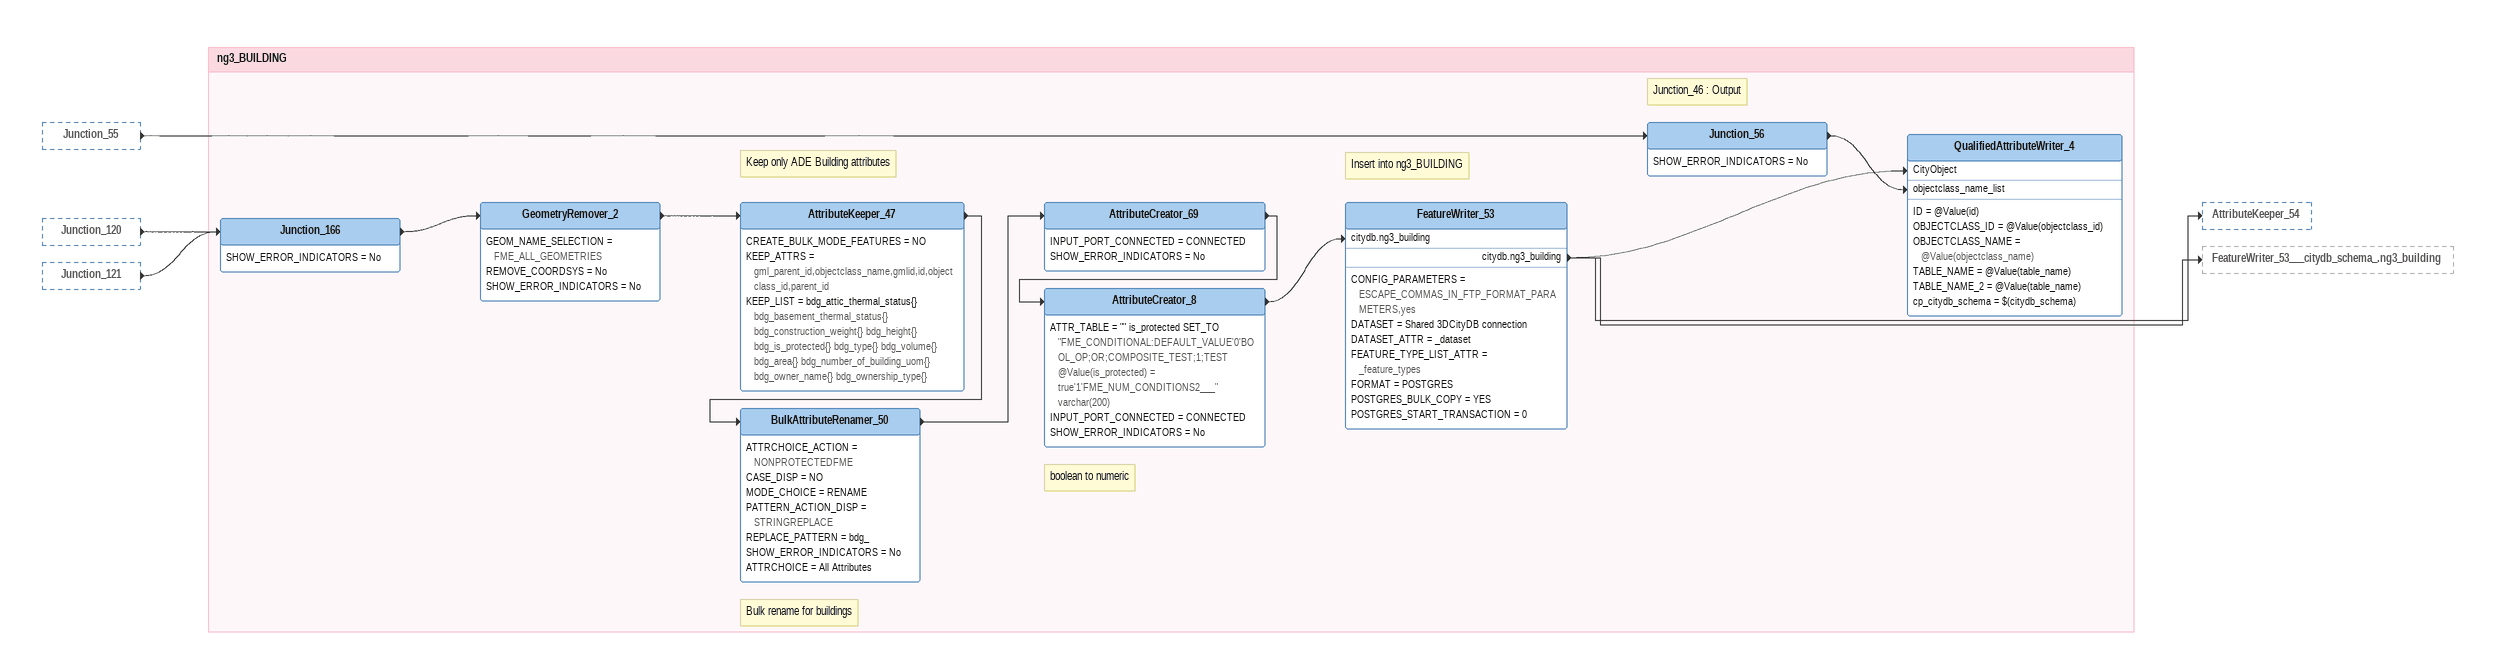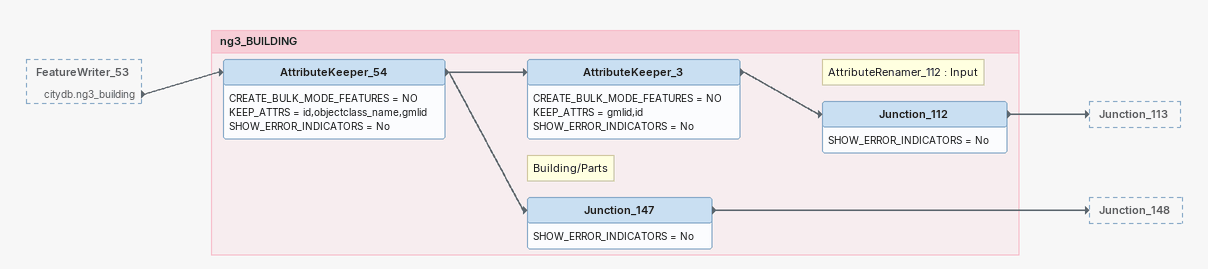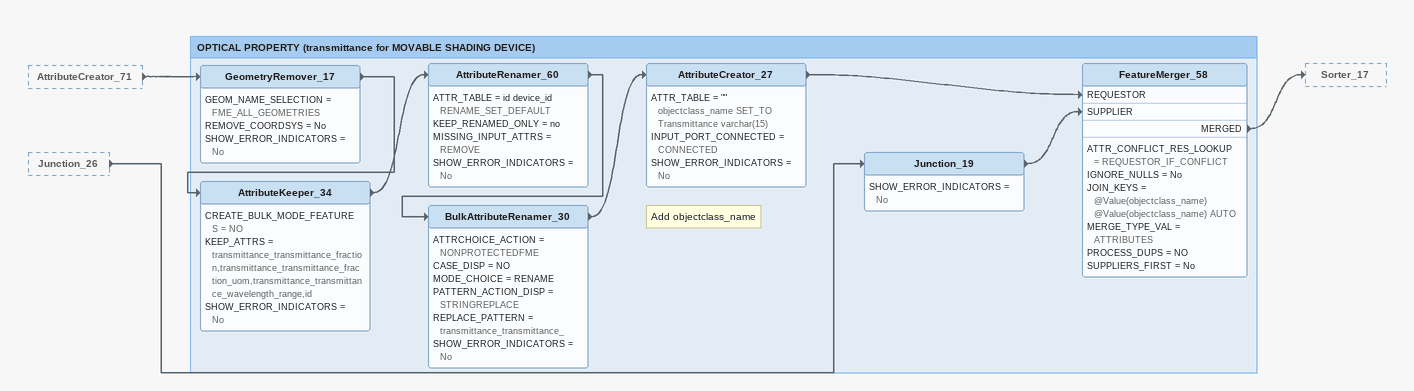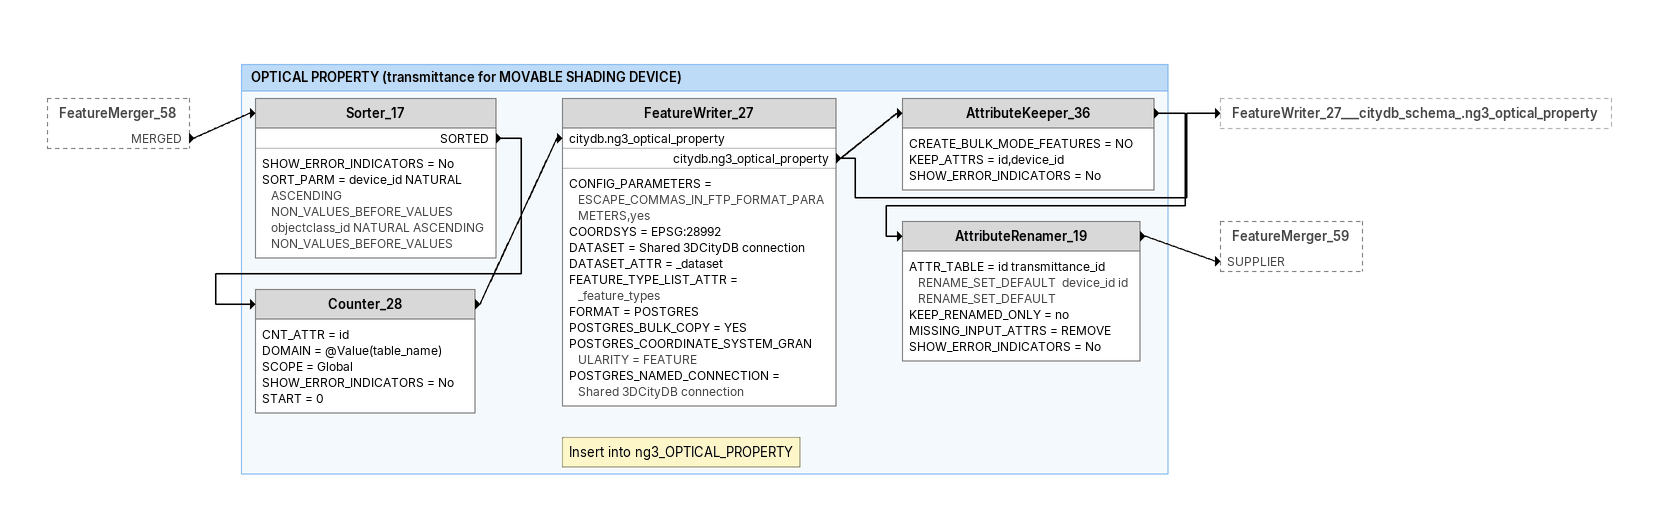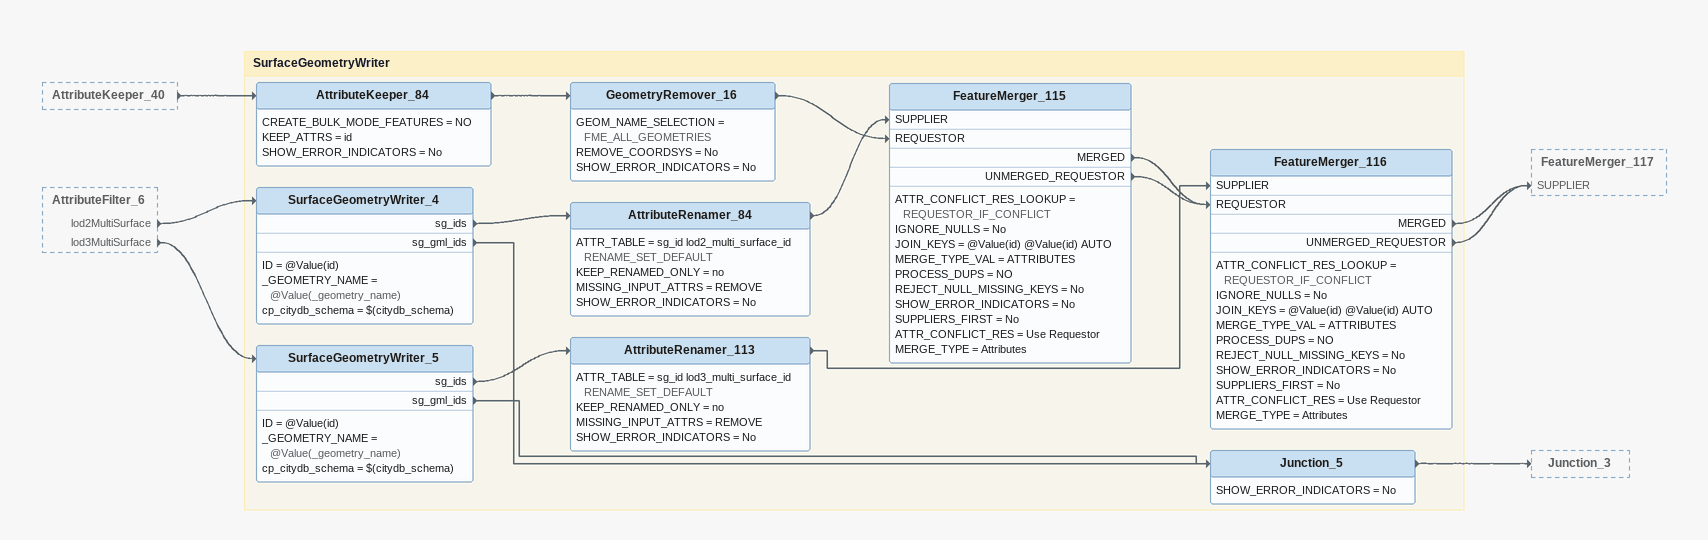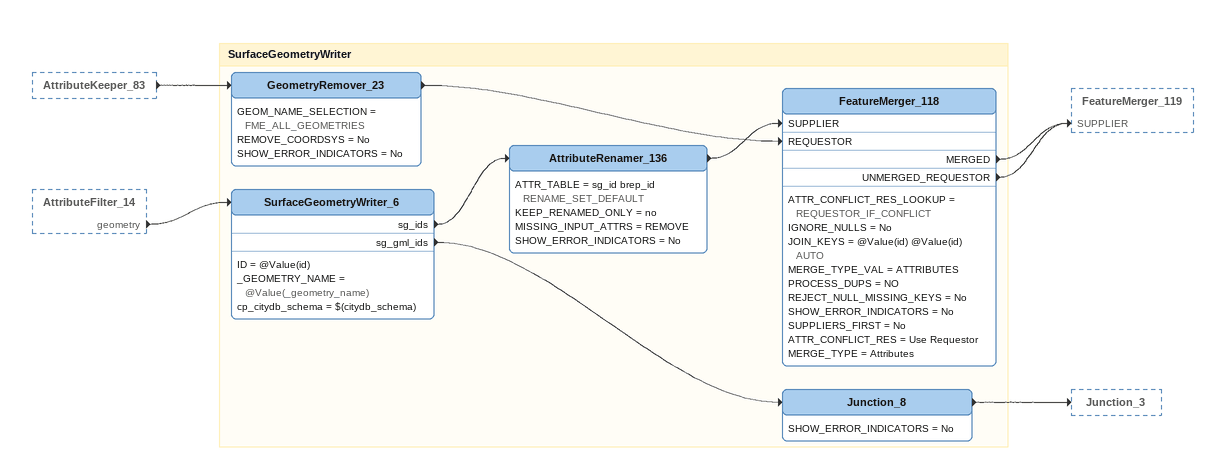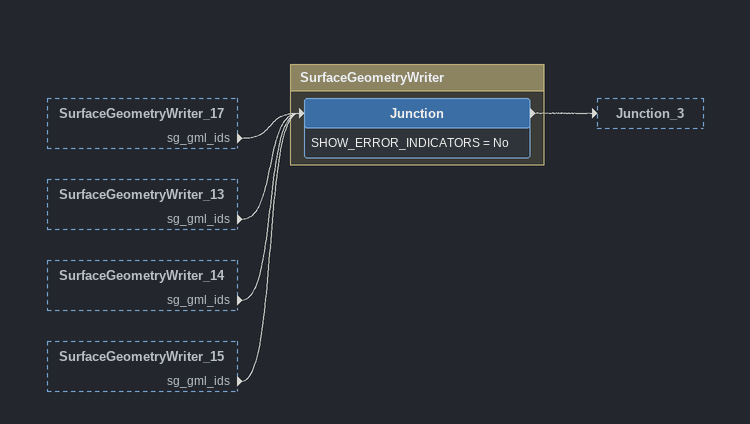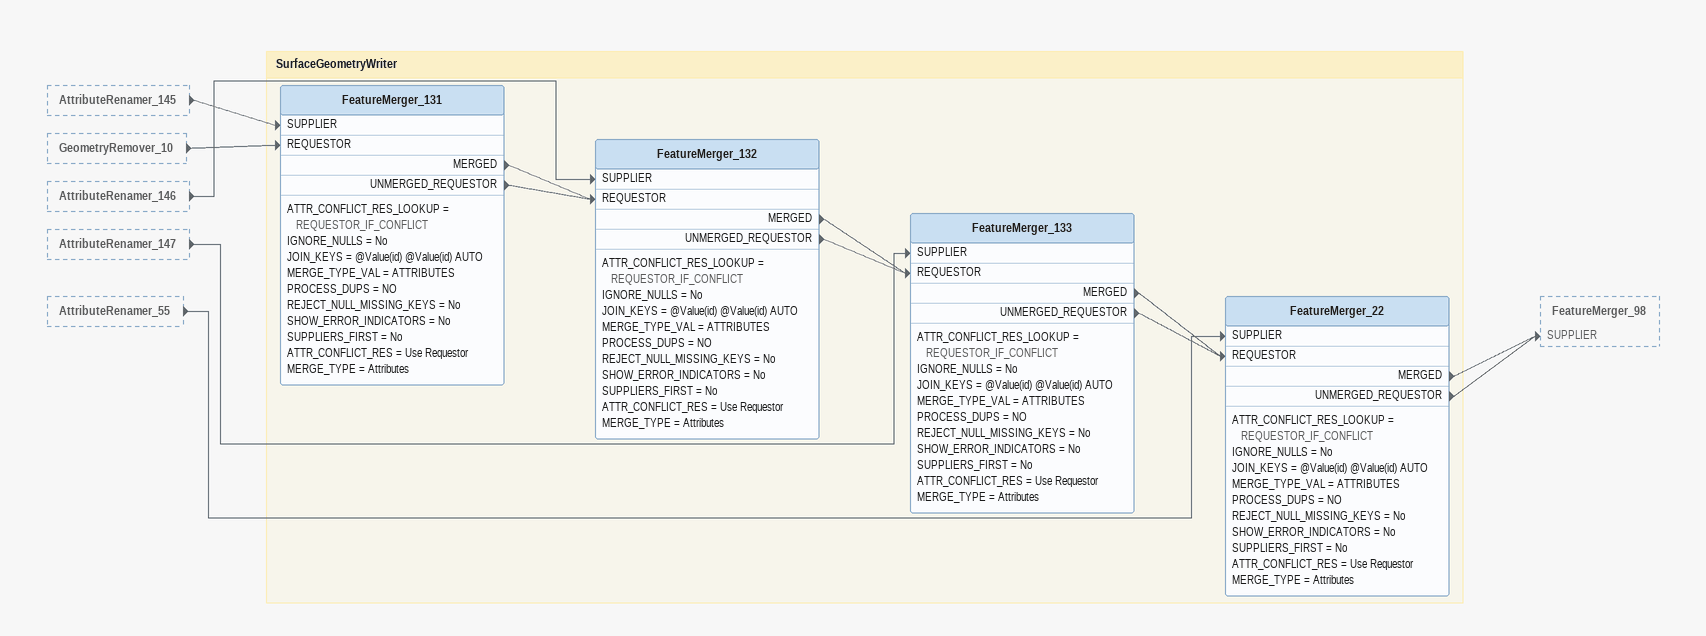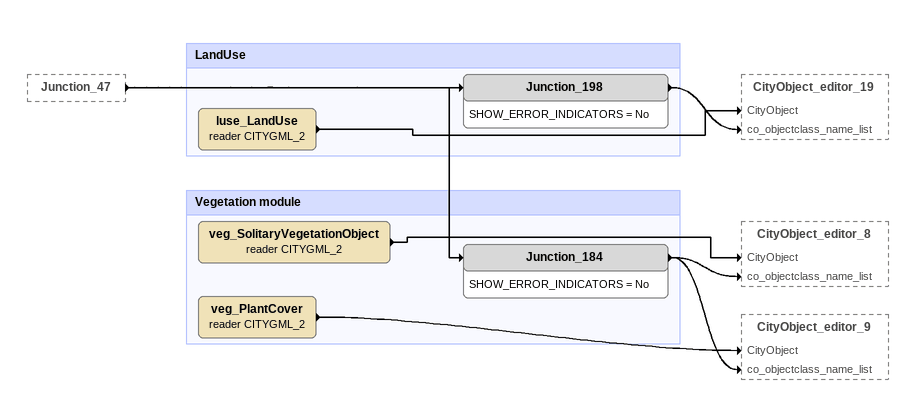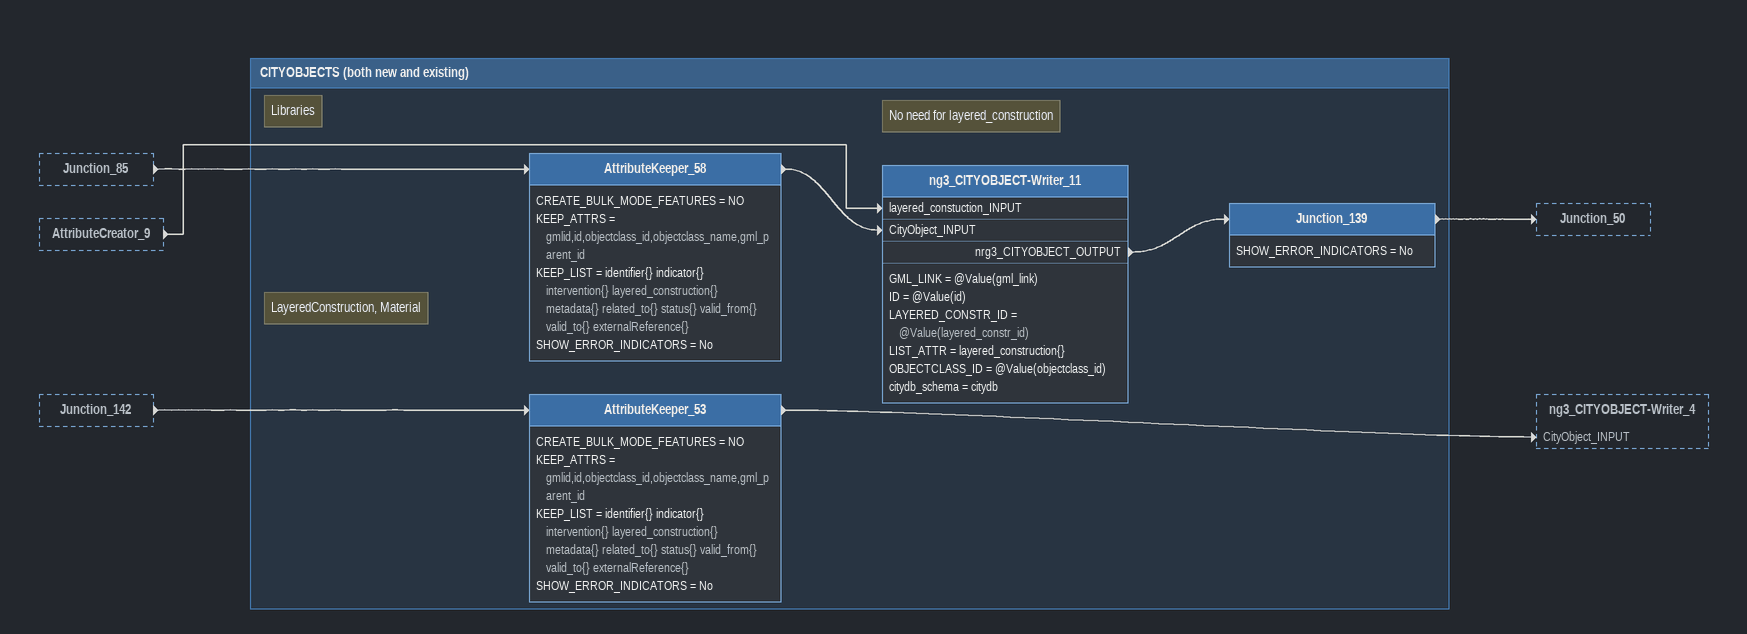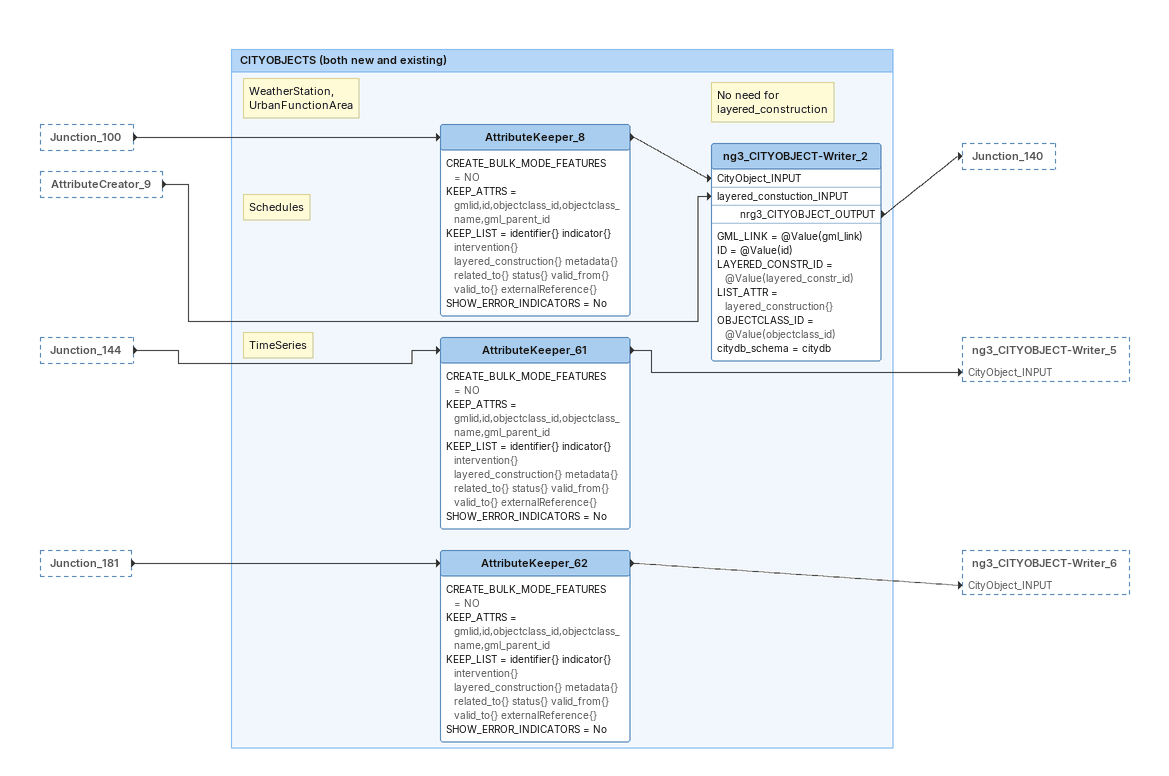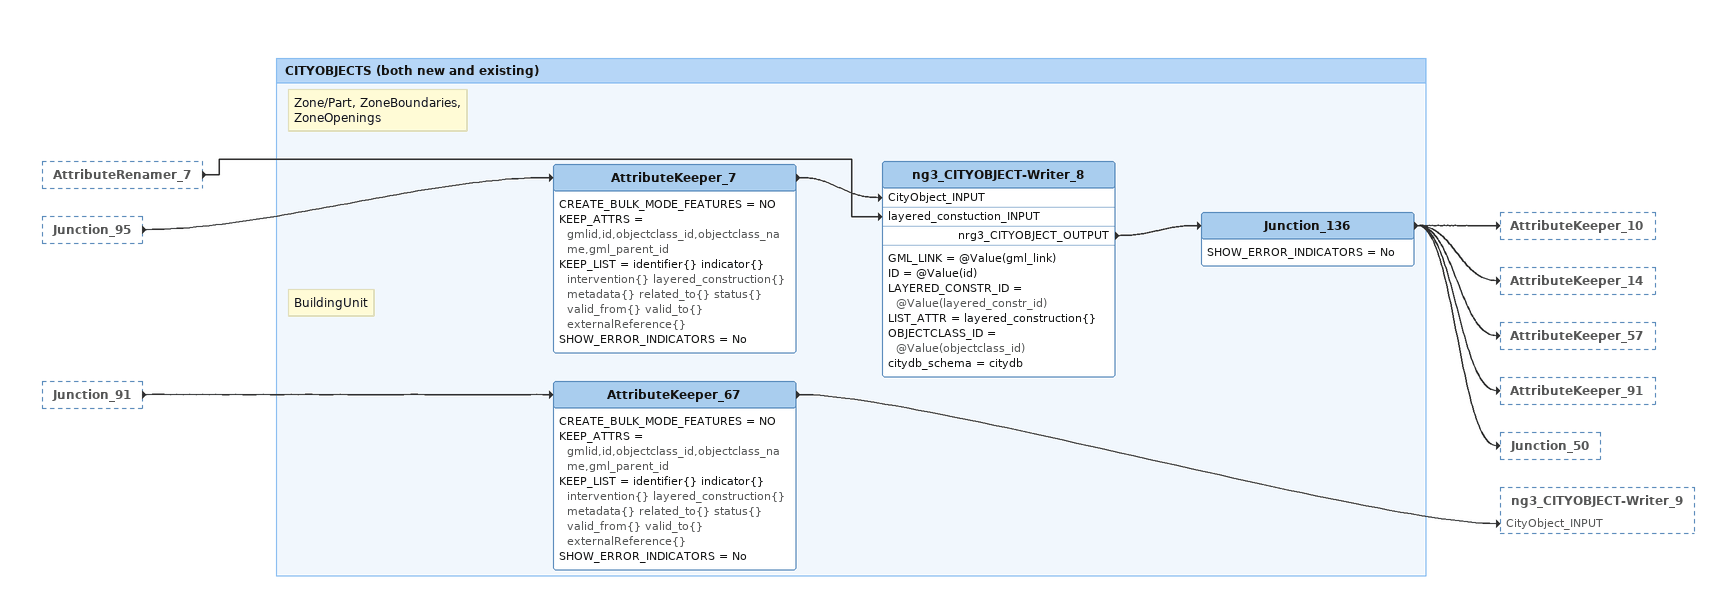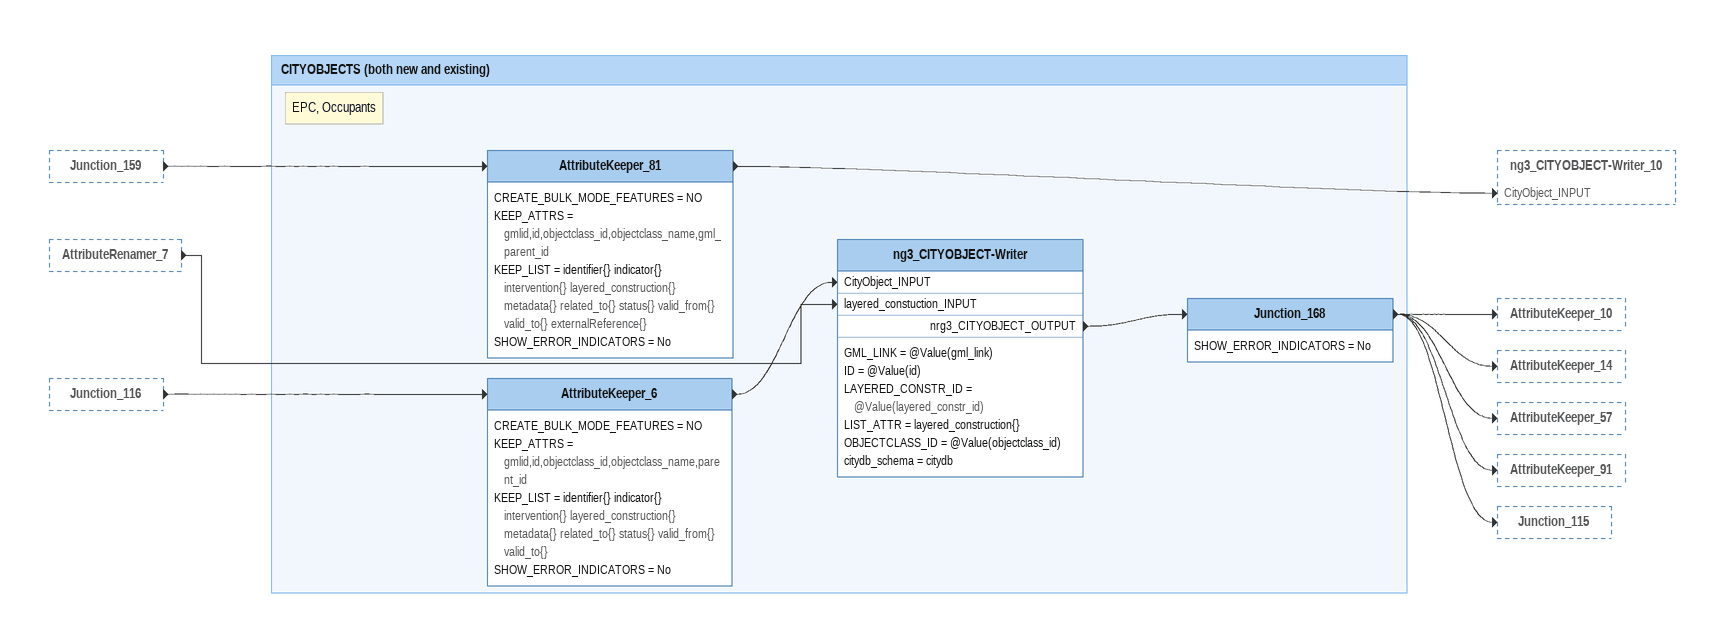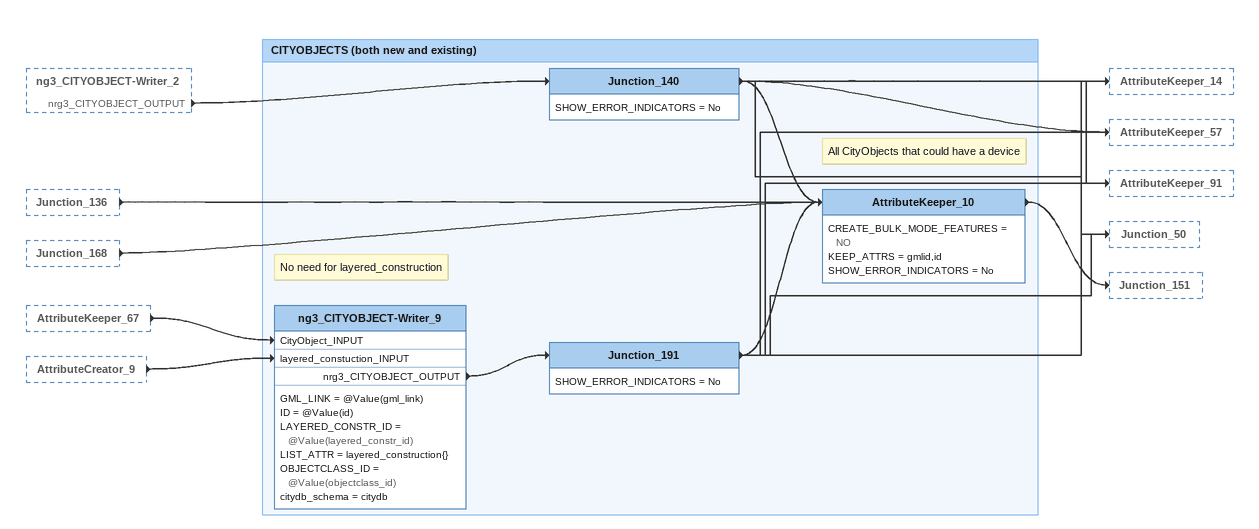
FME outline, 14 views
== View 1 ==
Junction_55 [outside]
    -> Junction_56
Junction_120 [outside]
    -> Junction_166
Junction_121 [outside]
    -> Junction_166

Bookmark: ng3_BUILDING
Note: Junction_46 : Output
Junction_56
    SHOW_ERROR_INDICATORS = No
    -> QualifiedAttributeWriter_4 [objectclass_name_list]
Junction_166
    SHOW_ERROR_INDICATORS = No
    -> GeometryRemover_2
GeometryRemover_2
    GEOM_NAME_SELECTION = FME_ALL_GEOMETRIES
    REMOVE_COORDSYS = No
    SHOW_ERROR_INDICATORS = No
    -> AttributeKeeper_47
Note: Keep only ADE Building attributes
AttributeKeeper_47
    CREATE_BULK_MODE_FEATURES = NO
    KEEP_ATTRS = gml_parent_id,objectclass_name,gmlid,id,objectclass_id,parent_id
    KEEP_LIST = bdg_attic_thermal_status{} bdg_basement_thermal_status{} bdg_construction_weight{} bdg_height{} bdg_is_protected{} bdg_type{} bdg_volume{} bdg_area{} bdg_number_of_building_uom{} bdg_owner_name{} bdg_ownership_type{}
    -> BulkAttributeRenamer_50
Note: Bulk rename for buildings
BulkAttributeRenamer_50
    ATTRCHOICE_ACTION = NONPROTECTEDFME
    CASE_DISP = NO
    MODE_CHOICE = RENAME
    PATTERN_ACTION_DISP = STRINGREPLACE
    REPLACE_PATTERN = bdg_
    SHOW_ERROR_INDICATORS = No
    ATTRCHOICE = All Attributes
    -> AttributeCreator_69
AttributeCreator_69
    INPUT_PORT_CONNECTED = CONNECTED
    SHOW_ERROR_INDICATORS = No
    -> AttributeCreator_8
Note: boolean to numeric
AttributeCreator_8
    ATTR_TABLE = "" is_protected SET_TO "FME_CONDITIONAL:DEFAULT_VALUE'0'BOOL_OP;OR;COMPOSITE_TEST;1;TEST @Value(is_protected) = true'1'FME_NUM_CONDITIONS2___" varchar(200)
    INPUT_PORT_CONNECTED = CONNECTED
    SHOW_ERROR_INDICATORS = No
    -> FeatureWriter_53 [citydb.ng3_building]
Note: Insert into ng3_BUILDING
FeatureWriter_53
    CONFIG_PARAMETERS = ESCAPE_COMMAS_IN_FTP_FORMAT_PARAMETERS,yes
    DATASET = Shared 3DCityDB connection
    DATASET_ATTR = _dataset
    FEATURE_TYPE_LIST_ATTR = _feature_types
    FORMAT = POSTGRES
    POSTGRES_BULK_COPY = YES
    POSTGRES_START_TRANSACTION = 0
    citydb.ng3_building -> QualifiedAttributeWriter_4 [CityObject]
    citydb.ng3_building -> AttributeKeeper_54
    citydb.ng3_building -> FeatureWriter_53___citydb_schema_.ng3_building
QualifiedAttributeWriter_4
    ID = @Value(id)
    OBJECTCLASS_ID = @Value(objectclass_id)
    OBJECTCLASS_NAME = @Value(objectclass_name)
    TABLE_NAME = @Value(table_name)
    TABLE_NAME_2 = @Value(table_name)
    cp_citydb_schema = $(citydb_schema)

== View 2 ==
FeatureWriter_53 [outside]
    citydb.ng3_building -> AttributeKeeper_54

Bookmark: ng3_BUILDING
AttributeKeeper_54
    CREATE_BULK_MODE_FEATURES = NO
    KEEP_ATTRS = id,objectclass_name,gmlid
    SHOW_ERROR_INDICATORS = No
    -> Junction_147
    -> AttributeKeeper_3
AttributeKeeper_3
    CREATE_BULK_MODE_FEATURES = NO
    KEEP_ATTRS = gmlid,id
    SHOW_ERROR_INDICATORS = No
    -> Junction_112
Note: AttributeRenamer_112 : Input
Junction_112
    SHOW_ERROR_INDICATORS = No
    -> Junction_113
Note: Building/Parts
Junction_147
    SHOW_ERROR_INDICATORS = No
    -> Junction_148

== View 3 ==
AttributeCreator_71 [outside]
    -> GeometryRemover_17
Junction_26 [outside]
    -> Junction_19

Bookmark: OPTICAL PROPERTY (transmittance for MOVABLE SHADING DEVICE)
Junction_19
    SHOW_ERROR_INDICATORS = No
    -> FeatureMerger_58 [SUPPLIER]
GeometryRemover_17
    GEOM_NAME_SELECTION = FME_ALL_GEOMETRIES
    REMOVE_COORDSYS = No
    SHOW_ERROR_INDICATORS = No
    -> AttributeKeeper_34
AttributeKeeper_34
    CREATE_BULK_MODE_FEATURES = NO
    KEEP_ATTRS = transmittance_transmittance_fraction,transmittance_transmittance_fraction_uom,transmittance_transmittance_wavelength_range,id
    SHOW_ERROR_INDICATORS = No
    -> AttributeRenamer_60
AttributeRenamer_60
    ATTR_TABLE = id device_id RENAME_SET_DEFAULT
    KEEP_RENAMED_ONLY = no
    MISSING_INPUT_ATTRS = REMOVE
    SHOW_ERROR_INDICATORS = No
    -> BulkAttributeRenamer_30
BulkAttributeRenamer_30
    ATTRCHOICE_ACTION = NONPROTECTEDFME
    CASE_DISP = NO
    MODE_CHOICE = RENAME
    PATTERN_ACTION_DISP = STRINGREPLACE
    REPLACE_PATTERN = transmittance_transmittance_
    SHOW_ERROR_INDICATORS = No
    -> AttributeCreator_27
Note: Add objectclass_name
AttributeCreator_27
    ATTR_TABLE = "" objectclass_name SET_TO Transmittance varchar(15)
    INPUT_PORT_CONNECTED = CONNECTED
    SHOW_ERROR_INDICATORS = No
    -> FeatureMerger_58 [REQUESTOR]
FeatureMerger_58
    ATTR_CONFLICT_RES_LOOKUP = REQUESTOR_IF_CONFLICT
    IGNORE_NULLS = No
    JOIN_KEYS = @Value(objectclass_name) @Value(objectclass_name) AUTO
    MERGE_TYPE_VAL = ATTRIBUTES
    PROCESS_DUPS = NO
    SUPPLIERS_FIRST = No
    MERGED -> Sorter_17

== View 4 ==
FeatureMerger_58 [outside]
    MERGED -> Sorter_17

Bookmark: OPTICAL PROPERTY (transmittance for MOVABLE SHADING DEVICE)
Sorter_17
    SHOW_ERROR_INDICATORS = No
    SORT_PARM = device_id NATURAL ASCENDING NON_VALUES_BEFORE_VALUES objectclass_id NATURAL ASCENDING NON_VALUES_BEFORE_VALUES
    SORTED -> Counter_28
Counter_28
    CNT_ATTR = id
    DOMAIN = @Value(table_name)
    SCOPE = Global
    SHOW_ERROR_INDICATORS = No
    START = 0
    -> FeatureWriter_27 [citydb.ng3_optical_property]
Note: Insert into ng3_OPTICAL_PROPERTY
FeatureWriter_27
    CONFIG_PARAMETERS = ESCAPE_COMMAS_IN_FTP_FORMAT_PARAMETERS,yes
    COORDSYS = EPSG:28992
    DATASET = Shared 3DCityDB connection
    DATASET_ATTR = _dataset
    FEATURE_TYPE_LIST_ATTR = _feature_types
    FORMAT = POSTGRES
    POSTGRES_BULK_COPY = YES
    POSTGRES_COORDINATE_SYSTEM_GRANULARITY = FEATURE
    POSTGRES_NAMED_CONNECTION = Shared 3DCityDB connection
    citydb.ng3_optical_property -> AttributeKeeper_36
    citydb.ng3_optical_property -> FeatureWriter_27___citydb_schema_.ng3_optical_property
AttributeKeeper_36
    CREATE_BULK_MODE_FEATURES = NO
    KEEP_ATTRS = id,device_id
    SHOW_ERROR_INDICATORS = No
    -> AttributeRenamer_19
AttributeRenamer_19
    ATTR_TABLE = id transmittance_id RENAME_SET_DEFAULT  device_id id RENAME_SET_DEFAULT
    KEEP_RENAMED_ONLY = no
    MISSING_INPUT_ATTRS = REMOVE
    SHOW_ERROR_INDICATORS = No
    -> FeatureMerger_59 [SUPPLIER]

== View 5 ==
AttributeKeeper_40 [outside]
    -> AttributeKeeper_84
AttributeFilter_6 [outside]
    lod2MultiSurface -> SurfaceGeometryWriter_4
    lod3MultiSurface -> SurfaceGeometryWriter_5

Bookmark: SurfaceGeometryWriter
SurfaceGeometryWriter_4
    ID = @Value(id)
    _GEOMETRY_NAME = @Value(_geometry_name)
    cp_citydb_schema = $(citydb_schema)
    sg_ids -> AttributeRenamer_84
    sg_gml_ids -> Junction_5
AttributeRenamer_84
    ATTR_TABLE = sg_id lod2_multi_surface_id RENAME_SET_DEFAULT
    KEEP_RENAMED_ONLY = no
    MISSING_INPUT_ATTRS = REMOVE
    SHOW_ERROR_INDICATORS = No
    -> FeatureMerger_115 [SUPPLIER]
SurfaceGeometryWriter_5
    ID = @Value(id)
    _GEOMETRY_NAME = @Value(_geometry_name)
    cp_citydb_schema = $(citydb_schema)
    sg_ids -> AttributeRenamer_113
    sg_gml_ids -> Junction_5
AttributeRenamer_113
    ATTR_TABLE = sg_id lod3_multi_surface_id RENAME_SET_DEFAULT
    KEEP_RENAMED_ONLY = no
    MISSING_INPUT_ATTRS = REMOVE
    SHOW_ERROR_INDICATORS = No
    -> FeatureMerger_116 [SUPPLIER]
Junction_5
    SHOW_ERROR_INDICATORS = No
    -> Junction_3
AttributeKeeper_84
    CREATE_BULK_MODE_FEATURES = NO
    KEEP_ATTRS = id
    SHOW_ERROR_INDICATORS = No
    -> GeometryRemover_16
GeometryRemover_16
    GEOM_NAME_SELECTION = FME_ALL_GEOMETRIES
    REMOVE_COORDSYS = No
    SHOW_ERROR_INDICATORS = No
    -> FeatureMerger_115 [REQUESTOR]
FeatureMerger_115
    ATTR_CONFLICT_RES_LOOKUP = REQUESTOR_IF_CONFLICT
    IGNORE_NULLS = No
    JOIN_KEYS = @Value(id) @Value(id) AUTO
    MERGE_TYPE_VAL = ATTRIBUTES
    PROCESS_DUPS = NO
    REJECT_NULL_MISSING_KEYS = No
    SHOW_ERROR_INDICATORS = No
    SUPPLIERS_FIRST = No
    ATTR_CONFLICT_RES = Use Requestor
    MERGE_TYPE = Attributes
    MERGED -> FeatureMerger_116 [REQUESTOR]
    UNMERGED_REQUESTOR -> FeatureMerger_116 [REQUESTOR]
FeatureMerger_116
    ATTR_CONFLICT_RES_LOOKUP = REQUESTOR_IF_CONFLICT
    IGNORE_NULLS = No
    JOIN_KEYS = @Value(id) @Value(id) AUTO
    MERGE_TYPE_VAL = ATTRIBUTES
    PROCESS_DUPS = NO
    REJECT_NULL_MISSING_KEYS = No
    SHOW_ERROR_INDICATORS = No
    SUPPLIERS_FIRST = No
    ATTR_CONFLICT_RES = Use Requestor
    MERGE_TYPE = Attributes
    MERGED -> FeatureMerger_117 [SUPPLIER]
    UNMERGED_REQUESTOR -> FeatureMerger_117 [SUPPLIER]

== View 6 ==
AttributeKeeper_83 [outside]
    -> GeometryRemover_23
AttributeFilter_14 [outside]
    geometry -> SurfaceGeometryWriter_6

Bookmark: SurfaceGeometryWriter
GeometryRemover_23
    GEOM_NAME_SELECTION = FME_ALL_GEOMETRIES
    REMOVE_COORDSYS = No
    SHOW_ERROR_INDICATORS = No
    -> FeatureMerger_118 [REQUESTOR]
SurfaceGeometryWriter_6
    ID = @Value(id)
    _GEOMETRY_NAME = @Value(_geometry_name)
    cp_citydb_schema = $(citydb_schema)
    sg_ids -> AttributeRenamer_136
    sg_gml_ids -> Junction_8
AttributeRenamer_136
    ATTR_TABLE = sg_id brep_id RENAME_SET_DEFAULT
    KEEP_RENAMED_ONLY = no
    MISSING_INPUT_ATTRS = REMOVE
    SHOW_ERROR_INDICATORS = No
    -> FeatureMerger_118 [SUPPLIER]
FeatureMerger_118
    ATTR_CONFLICT_RES_LOOKUP = REQUESTOR_IF_CONFLICT
    IGNORE_NULLS = No
    JOIN_KEYS = @Value(id) @Value(id) AUTO
    MERGE_TYPE_VAL = ATTRIBUTES
    PROCESS_DUPS = NO
    REJECT_NULL_MISSING_KEYS = No
    SHOW_ERROR_INDICATORS = No
    SUPPLIERS_FIRST = No
    ATTR_CONFLICT_RES = Use Requestor
    MERGE_TYPE = Attributes
    MERGED -> FeatureMerger_119 [SUPPLIER]
    UNMERGED_REQUESTOR -> FeatureMerger_119 [SUPPLIER]
Junction_8
    SHOW_ERROR_INDICATORS = No
    -> Junction_3

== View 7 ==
SurfaceGeometryWriter_17 [outside]
    sg_gml_ids -> Junction
SurfaceGeometryWriter_13 [outside]
    sg_gml_ids -> Junction
SurfaceGeometryWriter_14 [outside]
    sg_gml_ids -> Junction
SurfaceGeometryWriter_15 [outside]
    sg_gml_ids -> Junction

Bookmark: SurfaceGeometryWriter
Junction
    SHOW_ERROR_INDICATORS = No
    -> Junction_3

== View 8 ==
AttributeRenamer_145 [outside]
    -> FeatureMerger_131 [SUPPLIER]
GeometryRemover_10 [outside]
    -> FeatureMerger_131 [REQUESTOR]
AttributeRenamer_146 [outside]
    -> FeatureMerger_132 [SUPPLIER]
AttributeRenamer_147 [outside]
    -> FeatureMerger_133 [SUPPLIER]
AttributeRenamer_55 [outside]
    -> FeatureMerger_22 [SUPPLIER]

Bookmark: SurfaceGeometryWriter
FeatureMerger_131
    ATTR_CONFLICT_RES_LOOKUP = REQUESTOR_IF_CONFLICT
    IGNORE_NULLS = No
    JOIN_KEYS = @Value(id) @Value(id) AUTO
    MERGE_TYPE_VAL = ATTRIBUTES
    PROCESS_DUPS = NO
    REJECT_NULL_MISSING_KEYS = No
    SHOW_ERROR_INDICATORS = No
    SUPPLIERS_FIRST = No
    ATTR_CONFLICT_RES = Use Requestor
    MERGE_TYPE = Attributes
    MERGED -> FeatureMerger_132 [REQUESTOR]
    UNMERGED_REQUESTOR -> FeatureMerger_132 [REQUESTOR]
FeatureMerger_132
    ATTR_CONFLICT_RES_LOOKUP = REQUESTOR_IF_CONFLICT
    IGNORE_NULLS = No
    JOIN_KEYS = @Value(id) @Value(id) AUTO
    MERGE_TYPE_VAL = ATTRIBUTES
    PROCESS_DUPS = NO
    REJECT_NULL_MISSING_KEYS = No
    SHOW_ERROR_INDICATORS = No
    SUPPLIERS_FIRST = No
    ATTR_CONFLICT_RES = Use Requestor
    MERGE_TYPE = Attributes
    MERGED -> FeatureMerger_133 [REQUESTOR]
    UNMERGED_REQUESTOR -> FeatureMerger_133 [REQUESTOR]
FeatureMerger_133
    ATTR_CONFLICT_RES_LOOKUP = REQUESTOR_IF_CONFLICT
    IGNORE_NULLS = No
    JOIN_KEYS = @Value(id) @Value(id) AUTO
    MERGE_TYPE_VAL = ATTRIBUTES
    PROCESS_DUPS = NO
    REJECT_NULL_MISSING_KEYS = No
    SHOW_ERROR_INDICATORS = No
    SUPPLIERS_FIRST = No
    ATTR_CONFLICT_RES = Use Requestor
    MERGE_TYPE = Attributes
    MERGED -> FeatureMerger_22 [REQUESTOR]
    UNMERGED_REQUESTOR -> FeatureMerger_22 [REQUESTOR]
FeatureMerger_22
    ATTR_CONFLICT_RES_LOOKUP = REQUESTOR_IF_CONFLICT
    IGNORE_NULLS = No
    JOIN_KEYS = @Value(id) @Value(id) AUTO
    MERGE_TYPE_VAL = ATTRIBUTES
    PROCESS_DUPS = NO
    REJECT_NULL_MISSING_KEYS = No
    SHOW_ERROR_INDICATORS = No
    SUPPLIERS_FIRST = No
    ATTR_CONFLICT_RES = Use Requestor
    MERGE_TYPE = Attributes
    MERGED -> FeatureMerger_98 [SUPPLIER]
    UNMERGED_REQUESTOR -> FeatureMerger_98 [SUPPLIER]

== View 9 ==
Junction_47 [outside]
    -> Junction_184
    -> Junction_198

Bookmark: LandUse
Junction_198
    SHOW_ERROR_INDICATORS = No
    -> CityObject_editor_19 [co_objectclass_name_list]
luse_LandUse (reader CITYGML_2)
    -> CityObject_editor_19 [CityObject]

Bookmark: Vegetation module
Junction_184
    SHOW_ERROR_INDICATORS = No
    -> CityObject_editor_9 [co_objectclass_name_list]
    -> CityObject_editor_8 [co_objectclass_name_list]
veg_SolitaryVegetationObject (reader CITYGML_2)
    -> CityObject_editor_8 [CityObject]
veg_PlantCover (reader CITYGML_2)
    -> CityObject_editor_9 [CityObject]

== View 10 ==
Junction_85 [outside]
    -> AttributeKeeper_58
AttributeCreator_9 [outside]
    -> ng3_CITYOBJECT-Writer_11 [layered_constuction_INPUT]
Junction_142 [outside]
    -> AttributeKeeper_53

Bookmark: CITYOBJECTS (both new and existing)
Note: Libraries
AttributeKeeper_58
    CREATE_BULK_MODE_FEATURES = NO
    KEEP_ATTRS = gmlid,id,objectclass_id,objectclass_name,gml_parent_id
    KEEP_LIST = identifier{} indicator{} intervention{} layered_construction{} metadata{} related_to{} status{} valid_from{} valid_to{} externalReference{}
    SHOW_ERROR_INDICATORS = No
    -> ng3_CITYOBJECT-Writer_11 [CityObject_INPUT]
Note: LayeredConstruction, Material
AttributeKeeper_53
    CREATE_BULK_MODE_FEATURES = NO
    KEEP_ATTRS = gmlid,id,objectclass_id,objectclass_name,gml_parent_id
    KEEP_LIST = identifier{} indicator{} intervention{} layered_construction{} metadata{} related_to{} status{} valid_from{} valid_to{} externalReference{}
    SHOW_ERROR_INDICATORS = No
    -> ng3_CITYOBJECT-Writer_4 [CityObject_INPUT]
Note: No need for layered_construction
ng3_CITYOBJECT-Writer_11
    GML_LINK = @Value(gml_link)
    ID = @Value(id)
    LAYERED_CONSTR_ID = @Value(layered_constr_id)
    LIST_ATTR = layered_construction{}
    OBJECTCLASS_ID = @Value(objectclass_id)
    citydb_schema = citydb
    nrg3_CITYOBJECT_OUTPUT -> Junction_139
Junction_139
    SHOW_ERROR_INDICATORS = No
    -> Junction_50

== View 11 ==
Junction_100 [outside]
    -> AttributeKeeper_8
AttributeCreator_9 [outside]
    -> ng3_CITYOBJECT-Writer_2 [layered_constuction_INPUT]
Junction_144 [outside]
    -> AttributeKeeper_61
Junction_181 [outside]
    -> AttributeKeeper_62

Bookmark: CITYOBJECTS (both new and existing)
Note: Schedules
AttributeKeeper_61
    CREATE_BULK_MODE_FEATURES = NO
    KEEP_ATTRS = gmlid,id,objectclass_id,objectclass_name,gml_parent_id
    KEEP_LIST = identifier{} indicator{} intervention{} layered_construction{} metadata{} related_to{} status{} valid_from{} valid_to{} externalReference{}
    SHOW_ERROR_INDICATORS = No
    -> ng3_CITYOBJECT-Writer_5 [CityObject_INPUT]
Note: TimeSeries
AttributeKeeper_62
    CREATE_BULK_MODE_FEATURES = NO
    KEEP_ATTRS = gmlid,id,objectclass_id,objectclass_name,gml_parent_id
    KEEP_LIST = identifier{} indicator{} intervention{} layered_construction{} metadata{} related_to{} status{} valid_from{} valid_to{} externalReference{}
    SHOW_ERROR_INDICATORS = No
    -> ng3_CITYOBJECT-Writer_6 [CityObject_INPUT]
Note: WeatherStation, UrbanFunctionArea
AttributeKeeper_8
    CREATE_BULK_MODE_FEATURES = NO
    KEEP_ATTRS = gmlid,id,objectclass_id,objectclass_name,gml_parent_id
    KEEP_LIST = identifier{} indicator{} intervention{} layered_construction{} metadata{} related_to{} status{} valid_from{} valid_to{} externalReference{}
    SHOW_ERROR_INDICATORS = No
    -> ng3_CITYOBJECT-Writer_2 [CityObject_INPUT]
Note: No need for layered_construction
ng3_CITYOBJECT-Writer_2
    GML_LINK = @Value(gml_link)
    ID = @Value(id)
    LAYERED_CONSTR_ID = @Value(layered_constr_id)
    LIST_ATTR = layered_construction{}
    OBJECTCLASS_ID = @Value(objectclass_id)
    citydb_schema = citydb
    nrg3_CITYOBJECT_OUTPUT -> Junction_140

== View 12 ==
AttributeRenamer_7 [outside]
    -> ng3_CITYOBJECT-Writer_8 [layered_constuction_INPUT]
Junction_95 [outside]
    -> AttributeKeeper_7
Junction_91 [outside]
    -> AttributeKeeper_67

Bookmark: CITYOBJECTS (both new and existing)
Note: Zone/Part, ZoneBoundaries, ZoneOpenings
AttributeKeeper_7
    CREATE_BULK_MODE_FEATURES = NO
    KEEP_ATTRS = gmlid,id,objectclass_id,objectclass_name,gml_parent_id
    KEEP_LIST = identifier{} indicator{} intervention{} layered_construction{} metadata{} related_to{} status{} valid_from{} valid_to{} externalReference{}
    SHOW_ERROR_INDICATORS = No
    -> ng3_CITYOBJECT-Writer_8 [CityObject_INPUT]
ng3_CITYOBJECT-Writer_8
    GML_LINK = @Value(gml_link)
    ID = @Value(id)
    LAYERED_CONSTR_ID = @Value(layered_constr_id)
    LIST_ATTR = layered_construction{}
    OBJECTCLASS_ID = @Value(objectclass_id)
    citydb_schema = citydb
    nrg3_CITYOBJECT_OUTPUT -> Junction_136
Junction_136
    SHOW_ERROR_INDICATORS = No
    -> AttributeKeeper_10
    -> AttributeKeeper_14
    -> AttributeKeeper_57
    -> AttributeKeeper_91
    -> Junction_50
Note: BuildingUnit
AttributeKeeper_67
    CREATE_BULK_MODE_FEATURES = NO
    KEEP_ATTRS = gmlid,id,objectclass_id,objectclass_name,gml_parent_id
    KEEP_LIST = identifier{} indicator{} intervention{} layered_construction{} metadata{} related_to{} status{} valid_from{} valid_to{} externalReference{}
    SHOW_ERROR_INDICATORS = No
    -> ng3_CITYOBJECT-Writer_9 [CityObject_INPUT]

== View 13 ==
Junction_159 [outside]
    -> AttributeKeeper_81
AttributeRenamer_7 [outside]
    -> ng3_CITYOBJECT-Writer [layered_constuction_INPUT]
Junction_116 [outside]
    -> AttributeKeeper_6

Bookmark: CITYOBJECTS (both new and existing)
Note: EPC, Occupants
AttributeKeeper_81
    CREATE_BULK_MODE_FEATURES = NO
    KEEP_ATTRS = gmlid,id,objectclass_id,objectclass_name,gml_parent_id
    KEEP_LIST = identifier{} indicator{} intervention{} layered_construction{} metadata{} related_to{} status{} valid_from{} valid_to{} externalReference{}
    SHOW_ERROR_INDICATORS = No
    -> ng3_CITYOBJECT-Writer_10 [CityObject_INPUT]
AttributeKeeper_6
    CREATE_BULK_MODE_FEATURES = NO
    KEEP_ATTRS = gmlid,id,objectclass_id,objectclass_name,parent_id
    KEEP_LIST = identifier{} indicator{} intervention{} layered_construction{} metadata{} related_to{} status{} valid_from{} valid_to{}
    SHOW_ERROR_INDICATORS = No
    -> ng3_CITYOBJECT-Writer [CityObject_INPUT]
ng3_CITYOBJECT-Writer
    GML_LINK = @Value(gml_link)
    ID = @Value(id)
    LAYERED_CONSTR_ID = @Value(layered_constr_id)
    LIST_ATTR = layered_construction{}
    OBJECTCLASS_ID = @Value(objectclass_id)
    citydb_schema = citydb
    nrg3_CITYOBJECT_OUTPUT -> Junction_168
Junction_168
    SHOW_ERROR_INDICATORS = No
    -> AttributeKeeper_10
    -> AttributeKeeper_14
    -> AttributeKeeper_57
    -> AttributeKeeper_91
    -> Junction_115

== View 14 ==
ng3_CITYOBJECT-Writer_2 [outside]
    nrg3_CITYOBJECT_OUTPUT -> Junction_140
Junction_136 [outside]
    -> AttributeKeeper_10
Junction_168 [outside]
    -> AttributeKeeper_10
AttributeKeeper_67 [outside]
    -> ng3_CITYOBJECT-Writer_9 [CityObject_INPUT]
AttributeCreator_9 [outside]
    -> ng3_CITYOBJECT-Writer_9 [layered_constuction_INPUT]

Bookmark: CITYOBJECTS (both new and existing)
Junction_140
    SHOW_ERROR_INDICATORS = No
    -> AttributeKeeper_10
    -> AttributeKeeper_14
    -> AttributeKeeper_57
    -> AttributeKeeper_91
    -> Junction_50
Note: No need for layered_construction
ng3_CITYOBJECT-Writer_9
    GML_LINK = @Value(gml_link)
    ID = @Value(id)
    LAYERED_CONSTR_ID = @Value(layered_constr_id)
    LIST_ATTR = layered_construction{}
    OBJECTCLASS_ID = @Value(objectclass_id)
    citydb_schema = citydb
    nrg3_CITYOBJECT_OUTPUT -> Junction_191
Junction_191
    SHOW_ERROR_INDICATORS = No
    -> AttributeKeeper_10
    -> AttributeKeeper_14
    -> AttributeKeeper_57
    -> AttributeKeeper_91
    -> Junction_50
Note: All CityObjects that could have a device
AttributeKeeper_10
    CREATE_BULK_MODE_FEATURES = NO
    KEEP_ATTRS = gmlid,id
    SHOW_ERROR_INDICATORS = No
    -> Junction_151
